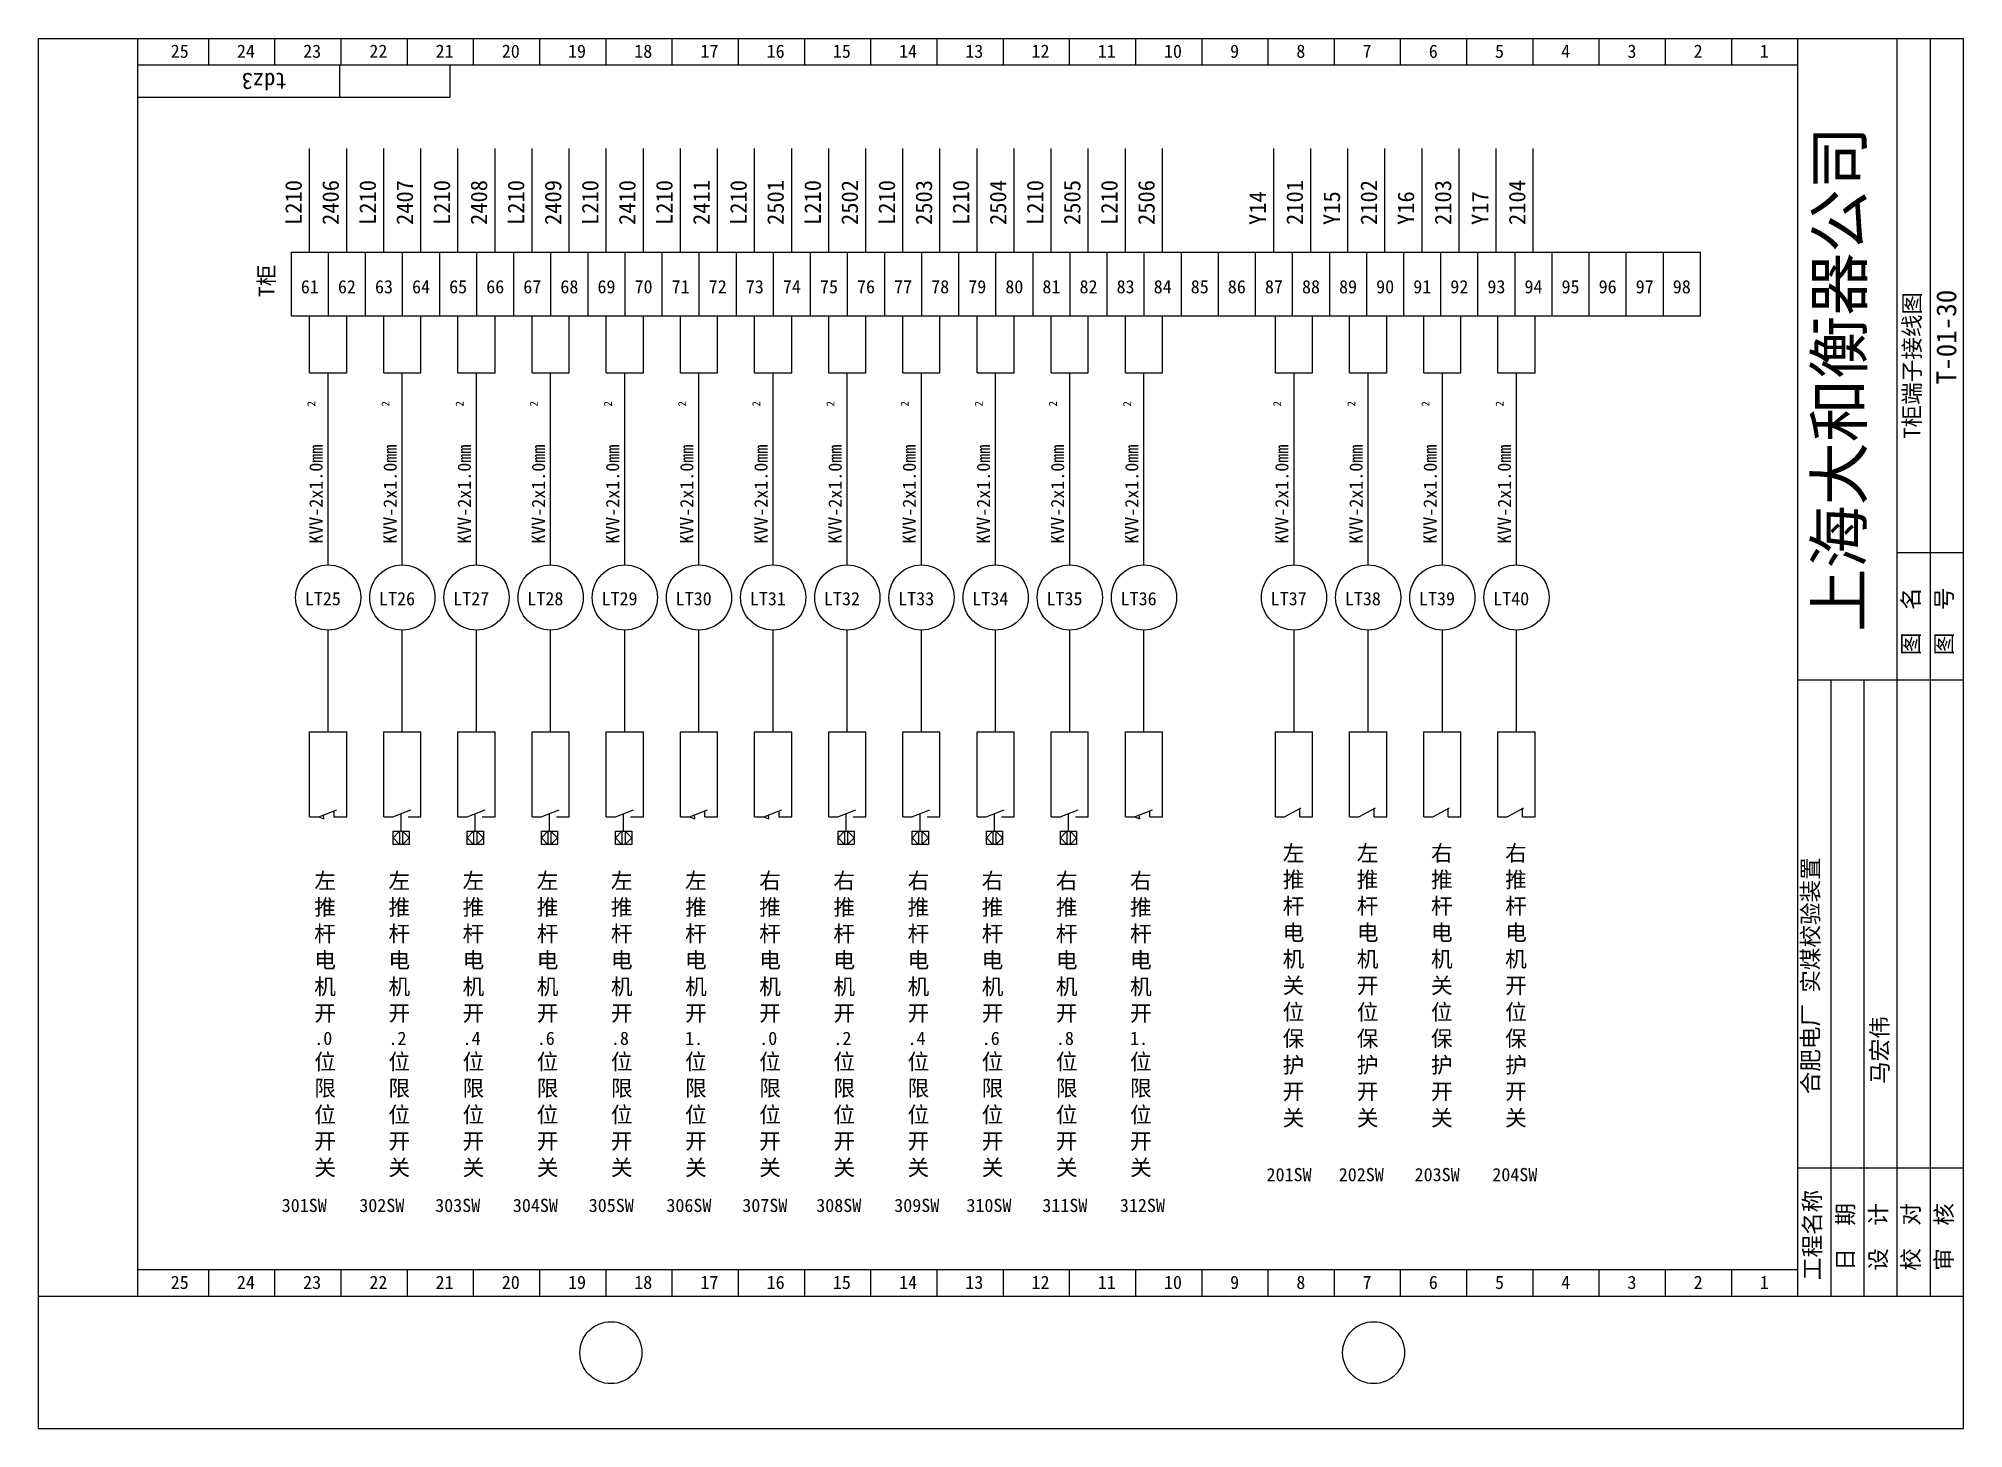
# Model space of a CAD drawing. Extents: x 435 to 726, y -17 to 193.
import ezdxf

# ---------------------------------------------------------------- set-up
doc = ezdxf.new("R2010")
doc.units = 0
doc.header["$LTSCALE"] = 0.5
doc.linetypes.add('DASHED2', pattern=[9.525, 6.35, -3.175])
doc.layers.get('0').update_dxf_attribs({"linetype": 'CONTINUOUS'})

# ---------------------------------------------------------------- blocks, each defined once
blk = doc.blocks.new('A$C1AB2001F')
at = {"insert": (0.75, 4), "char_height": 2.5, "width": 44.7874, "attachment_point": 1}
blk.add_mtext('\\f宋体|b0|i0|c134|p2;合肥电厂 实煤校验装置', dxfattribs=at)
blk = doc.blocks.new('A$C66194C3C')
at = {"ltscale": 0.5, "rotation": 90}
blk.add_blockref('A$C1AB2001F', (4.21, -0.69), dxfattribs=at)
blk = doc.blocks.new('A$C4FB44531')
at = {"ltscale": 0.5}
for p, q in [((0, 0.27), (2.73, 1.35)), ((0, 0.27), (0.78, 0)), ((0.78, 0), (0.72, 0.56)), ((2.31, 0.27), (2.31, 1.19))]:
    blk.add_line(p, q, dxfattribs=at)
blk = doc.blocks.new('A$C330944B9')
at = {"insert": (0.21, 3.58), "char_height": 2.5, "width": 20.5327, "attachment_point": 1}
blk.add_mtext('\\f宋体|b0|i0|c134|p2;马宏伟', dxfattribs=at)
blk = doc.blocks.new('A$C3A72386F')
at = {"linetype": 'DASHED2', "ltscale": 0.5}
blk.add_blockref('A$C330944B9', (0, 0), dxfattribs=at)
blk = doc.blocks.new('A$C378731C5')
at = {"ltscale": 0.5, "rotation": 90}
blk.add_blockref('A$C3A72386F', (3.79, -0.16), dxfattribs=at)
at = {"insert": (5.09, 97.53), "char_height": 2.5, "width": 34.2099, "attachment_point": 1, "rotation": 90}
blk.add_mtext('\\f宋体|b0|i0|c134|p2;T柜端子接线图', dxfattribs=at)

msp = doc.modelspace()

# ---------------------------------------------------------------- linework, layer by layer
for p, q in [((434.94, -16.51), (434.94, 193.49)), ((434.94, 193.49), (725.66, 193.49)), ((449.94, 3.49), (449.94, 193.49)), ((449.94, 193.49), (700.66, 193.49)), ((460.66, 189.49), (460.66, 193.49)), ((470.66, 189.49), (470.66, 193.49)), ((480.66, 189.49), (480.66, 193.49)), ((490.66, 189.49), (490.66, 193.49)), ((500.66, 189.49), (500.66, 193.49)), ((510.66, 189.49), (510.66, 193.49)), ((520.66, 189.49), (520.66, 193.49)), ((530.66, 189.49), (530.66, 193.49)), ((540.66, 189.49), (540.66, 193.49)), ((550.66, 189.49), (550.66, 193.49)), ((560.66, 189.49), (560.66, 193.49)), ((570.66, 189.49), (570.66, 193.49)), ((580.66, 189.49), (580.66, 193.49)), ((590.66, 189.49), (590.66, 193.49)), ((600.66, 189.49), (600.66, 193.49)), ((610.66, 189.49), (610.66, 193.49)), ((620.66, 189.49), (620.66, 193.49)), ((630.66, 189.49), (630.66, 193.49)), ((640.66, 189.49), (640.66, 193.49)), ((650.66, 189.49), (650.66, 193.49)), ((660.66, 189.49), (660.66, 193.49)), ((670.66, 189.49), (670.66, 193.49)), ((680.66, 189.49), (680.66, 193.49)), ((690.66, 189.49), (690.66, 193.49)), ((700.66, 3.49), (700.66, 193.49)), ((715.66, 3.49), (715.66, 193.49)), ((720.66, 3.49), (720.66, 193.49)), ((725.66, -16.51), (725.66, 193.49)), ((449.94, 189.49), (700.66, 189.49)), ((480.4, 189.49), (480.4, 184.61)), ((497.08, 189.49), (497.08, 184.61)), ((449.94, 184.61), (497.08, 184.61)), ((715.66, 115.85), (725.66, 115.85)), ((700.66, 96.6), (725.66, 96.6)), ((705.66, 3.49), (705.66, 96.6)), ((710.66, 3.49), (710.66, 96.6)), ((700.66, 22.87), (725.66, 22.87)), ((449.94, 7.49), (700.66, 7.49)), ((460.66, 3.49), (460.66, 7.49)), ((470.66, 3.49), (470.66, 7.49)), ((480.66, 3.49), (480.66, 7.49)), ((490.66, 3.49), (490.66, 7.49)), ((500.66, 3.49), (500.66, 7.49)), ((510.66, 3.49), (510.66, 7.49)), ((520.66, 3.49), (520.66, 7.49)), ((530.66, 3.49), (530.66, 7.49)), ((540.66, 3.49), (540.66, 7.49)), ((550.66, 3.49), (550.66, 7.49)), ((560.66, 3.49), (560.66, 7.49)), ((570.66, 3.49), (570.66, 7.49)), ((580.66, 3.49), (580.66, 7.49)), ((590.66, 3.49), (590.66, 7.49)), ((600.66, 3.49), (600.66, 7.49)), ((610.66, 3.49), (610.66, 7.49)), ((620.66, 3.49), (620.66, 7.49)), ((630.66, 3.49), (630.66, 7.49)), ((640.66, 3.49), (640.66, 7.49)), ((650.66, 3.49), (650.66, 7.49)), ((660.66, 3.49), (660.66, 7.49)), ((670.66, 3.49), (670.66, 7.49)), ((680.66, 3.49), (680.66, 7.49)), ((690.66, 3.49), (690.66, 7.49)), ((434.94, 3.49), (725.66, 3.49)), ((434.94, -16.51), (725.66, -16.51))]:
    msp.add_line(p, q)
at = {"ltscale": 0.5}
for p, q in [((475.89, 161.26), (475.89, 176.85)), ((481.49, 161.26), (481.49, 176.85)), ((487.09, 161.26), (487.09, 176.85)), ((492.69, 161.26), (492.69, 176.85)), ((498.29, 161.26), (498.29, 176.85)), ((503.89, 161.26), (503.89, 176.85)), ((509.49, 161.26), (509.49, 176.85)), ((515.09, 161.26), (515.09, 176.85)), ((520.69, 161.26), (520.69, 176.85)), ((526.29, 161.26), (526.29, 176.85)), ((531.89, 161.26), (531.89, 176.85)), ((537.49, 161.26), (537.49, 176.85)), ((543.09, 161.26), (543.09, 176.85)), ((548.69, 161.26), (548.69, 176.85)), ((554.29, 161.26), (554.29, 176.85)), ((559.89, 161.26), (559.89, 176.85)), ((565.49, 161.26), (565.49, 176.85)), ((571.09, 161.26), (571.09, 176.85)), ((576.69, 161.26), (576.69, 176.85)), ((582.29, 161.26), (582.29, 176.85)), ((587.89, 161.26), (587.89, 176.85)), ((593.49, 161.26), (593.49, 176.85)), ((599.09, 161.26), (599.09, 176.85)), ((604.69, 161.26), (604.69, 176.85)), ((621.49, 161.26), (621.49, 176.85)), ((627.09, 161.26), (627.09, 176.85)), ((632.69, 161.26), (632.69, 176.85)), ((638.29, 161.26), (638.29, 176.85)), ((643.89, 161.26), (643.89, 176.85)), ((649.49, 161.26), (649.49, 176.85)), ((655.09, 161.26), (655.09, 176.85)), ((660.69, 161.26), (660.69, 176.85)), ((473.14, 161.19), (635.54, 161.19)), ((473.14, 151.61), (473.14, 161.19)), ((478.74, 161.19), (641.14, 161.19)), ((478.74, 151.61), (478.74, 161.19)), ((484.34, 151.61), (484.34, 161.19)), ((489.94, 151.61), (489.94, 161.19)), ((495.54, 151.61), (495.54, 161.19)), ((501.14, 151.61), (501.14, 161.19)), ((506.74, 151.61), (506.74, 161.19)), ((506.74, 161.19), (669.14, 161.19)), ((512.34, 151.61), (512.34, 161.19)), ((512.34, 161.19), (674.74, 161.19)), ((517.94, 151.61), (517.94, 161.19)), ((523.54, 151.61), (523.54, 161.19)), ((529.14, 151.61), (529.14, 161.19)), ((534.74, 151.61), (534.74, 161.19)), ((534.74, 161.19), (685.94, 161.19)), ((540.34, 151.61), (540.34, 161.19)), ((540.34, 161.19), (685.94, 161.19)), ((545.94, 151.61), (545.94, 161.19)), ((551.54, 151.61), (551.54, 161.19)), ((557.14, 151.61), (557.14, 161.19)), ((562.74, 151.61), (562.74, 161.19)), ((568.34, 151.61), (568.34, 161.19)), ((573.94, 151.61), (573.94, 161.19)), ((579.54, 151.61), (579.54, 161.19)), ((585.14, 151.61), (585.14, 161.19)), ((590.74, 151.61), (590.74, 161.19)), ((596.34, 151.61), (596.34, 161.19)), ((601.94, 151.61), (601.94, 161.19)), ((607.54, 151.61), (607.54, 161.19)), ((613.14, 151.61), (613.14, 161.19)), ((618.74, 151.61), (618.74, 161.19)), ((624.34, 151.61), (624.34, 161.19)), ((629.94, 151.61), (629.94, 161.19)), ((635.54, 151.61), (635.54, 161.19)), ((641.14, 151.61), (641.14, 161.19)), ((646.74, 151.61), (646.74, 161.19)), ((652.34, 151.61), (652.34, 161.19)), ((657.94, 151.61), (657.94, 161.19)), ((663.54, 151.61), (663.54, 161.19)), ((669.14, 151.61), (669.14, 161.19)), ((674.74, 151.61), (674.74, 161.19)), ((680.34, 151.61), (680.34, 161.19)), ((685.94, 151.61), (685.94, 161.19)), ((473.14, 151.61), (635.54, 151.61)), ((475.89, 143), (475.89, 151.61)), ((478.74, 151.61), (641.14, 151.61)), ((481.49, 143), (481.49, 151.61)), ((487.09, 143), (487.09, 151.61)), ((492.69, 143), (492.69, 151.61)), ((498.29, 143), (498.29, 151.61)), ((503.89, 143), (503.89, 151.61)), ((506.74, 151.61), (669.14, 151.61)), ((509.49, 143), (509.49, 151.61)), ((512.34, 151.61), (674.74, 151.61)), ((515.09, 143), (515.09, 151.61)), ((520.69, 143), (520.69, 151.61)), ((526.29, 143), (526.29, 151.61)), ((531.89, 143), (531.89, 151.61)), ((534.74, 151.61), (685.94, 151.61)), ((537.49, 143), (537.49, 151.61)), ((540.34, 151.61), (685.94, 151.61)), ((543.09, 143), (543.09, 151.61)), ((548.69, 143), (548.69, 151.61)), ((554.29, 143), (554.29, 151.61)), ((559.89, 143), (559.89, 151.61)), ((565.49, 143), (565.49, 151.61)), ((571.09, 143), (571.09, 151.61)), ((576.69, 143), (576.69, 151.61)), ((582.29, 143), (582.29, 151.61)), ((587.89, 143), (587.89, 151.61)), ((593.49, 143), (593.49, 151.61)), ((599.09, 143), (599.09, 151.61)), ((604.69, 143), (604.69, 151.61)), ((621.76, 143), (621.76, 151.61)), ((627.36, 143), (627.36, 151.61)), ((632.96, 143), (632.96, 151.61)), ((638.56, 143), (638.56, 151.61)), ((644.16, 143), (644.16, 151.61)), ((649.76, 143), (649.76, 151.61)), ((655.36, 143), (655.36, 151.61)), ((660.96, 143), (660.96, 151.61)), ((475.89, 143), (481.49, 143)), ((478.69, 113.96), (478.69, 143)), ((487.09, 143), (492.69, 143)), ((489.89, 113.96), (489.89, 143)), ((498.29, 143), (503.89, 143)), ((501.09, 113.96), (501.09, 143)), ((509.49, 143), (515.09, 143)), ((512.29, 113.96), (512.29, 143)), ((520.69, 143), (526.29, 143)), ((523.49, 113.96), (523.49, 143)), ((531.89, 143), (537.49, 143)), ((534.69, 113.96), (534.69, 143)), ((543.09, 143), (548.69, 143)), ((545.89, 113.96), (545.89, 143)), ((554.29, 143), (559.89, 143)), ((557.09, 113.96), (557.09, 143)), ((565.49, 143), (571.09, 143)), ((568.29, 113.96), (568.29, 143)), ((576.69, 143), (582.29, 143)), ((579.49, 113.96), (579.49, 143)), ((587.89, 143), (593.49, 143)), ((590.69, 113.96), (590.69, 143)), ((599.09, 143), (604.69, 143)), ((601.89, 113.96), (601.89, 143)), ((621.76, 143), (627.36, 143)), ((624.56, 113.96), (624.56, 143)), ((632.96, 143), (638.56, 143)), ((635.76, 113.96), (635.76, 143)), ((644.16, 143), (649.76, 143)), ((646.96, 113.96), (646.96, 143)), ((655.36, 143), (660.96, 143)), ((658.16, 113.96), (658.16, 143)), ((478.69, 88.73), (478.69, 104.11)), ((489.89, 88.73), (489.89, 104.11)), ((501.09, 88.73), (501.09, 104.11)), ((512.29, 88.73), (512.29, 104.11)), ((523.49, 88.73), (523.49, 104.11)), ((534.69, 88.73), (534.69, 104.11)), ((545.89, 88.73), (545.89, 104.11)), ((557.09, 88.73), (557.09, 104.11)), ((568.29, 88.73), (568.29, 104.11)), ((579.49, 88.73), (579.49, 104.11)), ((590.69, 88.73), (590.69, 104.11)), ((601.89, 88.73), (601.89, 104.11)), ((624.56, 88.73), (624.56, 104.11)), ((635.76, 88.73), (635.76, 104.11)), ((646.96, 88.73), (646.96, 104.11)), ((658.16, 88.73), (658.16, 104.11)), ((475.89, 75.88), (475.89, 88.73)), ((475.89, 88.73), (481.49, 88.73)), ((481.49, 75.88), (481.49, 88.73)), ((487.09, 88.73), (492.69, 88.73)), ((487.09, 75.88), (487.09, 88.73)), ((492.69, 75.88), (492.69, 88.73)), ((498.29, 88.73), (503.89, 88.73)), ((498.29, 75.88), (498.29, 88.73)), ((503.89, 75.88), (503.89, 88.73)), ((509.49, 88.73), (515.09, 88.73)), ((509.49, 75.88), (509.49, 88.73)), ((515.09, 75.88), (515.09, 88.73)), ((520.69, 88.73), (526.29, 88.73)), ((520.69, 75.88), (520.69, 88.73)), ((526.29, 75.88), (526.29, 88.73)), ((531.89, 88.73), (537.49, 88.73)), ((531.89, 75.88), (531.89, 88.73)), ((537.49, 75.88), (537.49, 88.73)), ((543.09, 88.73), (548.69, 88.73)), ((543.09, 75.88), (543.09, 88.73)), ((548.69, 75.88), (548.69, 88.73)), ((554.29, 88.73), (559.89, 88.73)), ((554.29, 75.88), (554.29, 88.73)), ((559.89, 75.88), (559.89, 88.73)), ((565.49, 88.73), (571.09, 88.73)), ((565.49, 75.88), (565.49, 88.73)), ((571.09, 75.88), (571.09, 88.73)), ((576.69, 88.73), (582.29, 88.73)), ((576.69, 75.88), (576.69, 88.73)), ((582.29, 75.88), (582.29, 88.73)), ((587.89, 88.73), (593.49, 88.73)), ((587.89, 75.88), (587.89, 88.73)), ((593.49, 75.88), (593.49, 88.73)), ((599.09, 88.73), (604.69, 88.73)), ((599.09, 75.88), (599.09, 88.73)), ((604.69, 75.88), (604.69, 88.73)), ((621.76, 75.88), (621.76, 88.73)), ((621.76, 88.73), (627.36, 88.73)), ((627.36, 75.88), (627.36, 88.73)), ((632.96, 88.73), (638.56, 88.73)), ((632.96, 75.88), (632.96, 88.73)), ((638.56, 75.88), (638.56, 88.73)), ((644.16, 88.73), (649.76, 88.73)), ((644.16, 75.88), (644.16, 88.73)), ((649.76, 75.88), (649.76, 88.73)), ((655.36, 88.73), (660.96, 88.73)), ((655.36, 75.88), (655.36, 88.73)), ((660.96, 75.88), (660.96, 88.73)), ((475.89, 75.88), (477.27, 75.88)), ((479.57, 75.88), (481.49, 75.88)), ((487.09, 75.88), (488.47, 75.88)), ((488.46, 75.88), (491.18, 76.96)), ((489.71, 73.73), (489.71, 76.38)), ((490.77, 75.88), (492.69, 75.88)), ((498.29, 75.88), (499.67, 75.88)), ((499.66, 75.88), (502.38, 76.96)), ((500.91, 73.73), (500.91, 76.38)), ((501.97, 75.88), (503.89, 75.88)), ((509.49, 75.88), (510.87, 75.88)), ((510.86, 75.88), (513.58, 76.96)), ((512.11, 73.73), (512.11, 76.38)), ((513.17, 75.88), (515.09, 75.88)), ((520.69, 75.88), (522.07, 75.88)), ((522.06, 75.88), (524.78, 76.96)), ((523.31, 73.73), (523.31, 76.38)), ((524.37, 75.88), (526.29, 75.88)), ((531.89, 75.88), (533.27, 75.88)), ((535.57, 75.88), (537.49, 75.88)), ((543.09, 75.88), (544.47, 75.88)), ((546.77, 75.88), (548.69, 75.88)), ((554.29, 75.88), (555.67, 75.88)), ((555.66, 75.88), (558.38, 76.96)), ((556.91, 73.73), (556.91, 76.38)), ((557.97, 75.88), (559.89, 75.88)), ((565.49, 75.88), (566.87, 75.88)), ((566.86, 75.88), (569.58, 76.96)), ((568.11, 73.73), (568.11, 76.38)), ((569.17, 75.88), (571.09, 75.88)), ((576.69, 75.88), (578.07, 75.88)), ((578.06, 75.88), (580.78, 76.96)), ((579.31, 73.73), (579.31, 76.38)), ((580.37, 75.88), (582.29, 75.88)), ((587.89, 75.88), (589.27, 75.88)), ((589.26, 75.88), (591.98, 76.96)), ((590.51, 73.73), (590.51, 76.38)), ((591.57, 75.88), (593.49, 75.88)), ((599.09, 75.88), (600.47, 75.88)), ((602.77, 75.88), (604.69, 75.88)), ((621.76, 75.88), (623.13, 75.88)), ((623.13, 75.88), (625.64, 77.26)), ((625.44, 75.88), (625.44, 77.15)), ((625.44, 75.88), (627.36, 75.88)), ((632.96, 75.88), (634.33, 75.88)), ((634.33, 75.88), (636.84, 77.26)), ((636.64, 75.88), (636.64, 77.15)), ((636.64, 75.88), (638.56, 75.88)), ((644.16, 75.88), (645.53, 75.88)), ((645.53, 75.88), (648.04, 77.26)), ((647.84, 75.88), (647.84, 77.15)), ((647.84, 75.88), (649.76, 75.88)), ((655.36, 75.88), (656.73, 75.88)), ((656.73, 75.88), (659.24, 77.26)), ((659.04, 75.88), (659.04, 77.15)), ((659.04, 75.88), (660.96, 75.88)), ((489.45, 73.73), (488.49, 72.73)), ((488.49, 72.73), (489.45, 71.72)), ((489.45, 73.73), (489.45, 71.72)), ((489.93, 73.73), (490.93, 72.73)), ((489.93, 73.73), (489.93, 71.72)), ((490.93, 72.73), (489.93, 71.72)), ((500.65, 73.73), (499.69, 72.73)), ((499.69, 72.73), (500.65, 71.72)), ((500.65, 73.73), (500.65, 71.72)), ((501.13, 73.73), (502.13, 72.73)), ((501.13, 73.73), (501.13, 71.72)), ((502.13, 72.73), (501.13, 71.72)), ((511.85, 73.73), (510.89, 72.73)), ((510.89, 72.73), (511.85, 71.72)), ((511.85, 73.73), (511.85, 71.72)), ((512.33, 73.73), (513.33, 72.73)), ((512.33, 73.73), (512.33, 71.72)), ((513.33, 72.73), (512.33, 71.72)), ((523.05, 73.73), (522.09, 72.73)), ((522.09, 72.73), (523.05, 71.72)), ((523.05, 73.73), (523.05, 71.72)), ((523.53, 73.73), (524.53, 72.73)), ((523.53, 73.73), (523.53, 71.72)), ((524.53, 72.73), (523.53, 71.72)), ((556.65, 73.73), (555.69, 72.73)), ((555.69, 72.73), (556.65, 71.72)), ((556.65, 73.73), (556.65, 71.72)), ((557.13, 73.73), (558.13, 72.73)), ((557.13, 73.73), (557.13, 71.72)), ((558.13, 72.73), (557.13, 71.72)), ((567.85, 73.73), (566.89, 72.73)), ((566.89, 72.73), (567.85, 71.72)), ((567.85, 73.73), (567.85, 71.72)), ((568.33, 73.73), (569.33, 72.73)), ((568.33, 73.73), (568.33, 71.72)), ((569.33, 72.73), (568.33, 71.72)), ((579.05, 73.73), (578.09, 72.73)), ((578.09, 72.73), (579.05, 71.72)), ((579.05, 73.73), (579.05, 71.72)), ((579.53, 73.73), (580.53, 72.73)), ((579.53, 73.73), (579.53, 71.72)), ((580.53, 72.73), (579.53, 71.72)), ((590.25, 73.73), (589.29, 72.73)), ((589.29, 72.73), (590.25, 71.72)), ((590.25, 73.73), (590.25, 71.72)), ((590.73, 73.73), (591.73, 72.73)), ((590.73, 73.73), (590.73, 71.72)), ((591.73, 72.73), (590.73, 71.72))]:
    msp.add_line(p, q, dxfattribs=at)
for points in [[(488.49, 73.73), (490.93, 73.73), (490.93, 71.72), (488.49, 71.72)], [(499.69, 73.73), (502.13, 73.73), (502.13, 71.72), (499.69, 71.72)], [(510.89, 73.73), (513.33, 73.73), (513.33, 71.72), (510.89, 71.72)], [(522.09, 73.73), (524.53, 73.73), (524.53, 71.72), (522.09, 71.72)], [(555.69, 73.73), (558.13, 73.73), (558.13, 71.72), (555.69, 71.72)], [(566.89, 73.73), (569.33, 73.73), (569.33, 71.72), (566.89, 71.72)], [(578.09, 73.73), (580.53, 73.73), (580.53, 71.72), (578.09, 71.72)], [(589.29, 73.73), (591.73, 73.73), (591.73, 71.72), (589.29, 71.72)]]:
    msp.add_lwpolyline(points, close=True)
for centre in [(478.69, 109.04), (489.89, 109.04), (501.09, 109.04), (512.29, 109.04), (523.49, 109.04), (534.69, 109.04), (545.89, 109.04), (557.09, 109.04), (568.29, 109.04), (579.49, 109.04), (590.69, 109.04), (601.89, 109.04), (624.56, 109.04), (635.76, 109.04), (646.96, 109.04), (658.16, 109.04)]:
    msp.add_circle(centre, 4.92, dxfattribs=at)
for centre in [(521.39, -5.05), (636.58, -5.05)]:
    msp.add_circle(centre, 4.68)

# ---------------------------------------------------------------- block references
for name, p in [('A$C378731C5', (711.53, 35.5)), ('A$C4FB44531', (477.27, 75.61)), ('A$C4FB44531', (533.27, 75.61)), ('A$C4FB44531', (544.47, 75.61)), ('A$C4FB44531', (600.47, 75.61)), ('A$C66194C3C', (701.09, 33.93))]:
    msp.add_blockref(name, p, dxfattribs=at)

# ---------------------------------------------------------------- texts
for s, insert, char_height, width, attachment_point in [('25', (454.91, 192.57), 2, 13.8727, 1), ('24', (464.91, 192.57), 2, 13.8727, 1), ('23', (474.91, 192.57), 2, 13.8727, 1), ('22', (484.91, 192.57), 2, 13.8727, 1), ('21', (494.91, 192.57), 2, 13.8727, 1), ('20', (504.91, 192.57), 2, 13.8727, 1), ('19', (514.91, 192.57), 2, 13.8727, 1), ('18', (524.91, 192.57), 2, 13.8727, 1), ('17', (534.91, 192.57), 2, 13.8727, 1), ('16', (544.91, 192.57), 2, 13.8727, 1), ('15', (554.91, 192.57), 2, 13.8727, 1), ('14', (564.91, 192.57), 2, 13.8727, 1), ('13', (574.91, 192.57), 2, 13.8727, 1), ('12', (584.91, 192.57), 2, 13.8727, 1), ('11', (594.91, 192.57), 2, 13.8727, 1), ('10', (604.91, 192.57), 2, 13.8727, 1), ('9', (614.91, 192.57), 2, 13.8727, 1), ('8', (624.91, 192.57), 2, 13.8727, 1), ('7', (634.91, 192.57), 2, 13.8727, 1), ('6', (644.91, 192.57), 2, 13.8727, 1), ('5', (654.91, 192.57), 2, 13.8727, 1), ('4', (664.91, 192.57), 2, 13.8727, 1), ('3', (674.91, 192.57), 2, 13.8727, 1), ('2', (684.91, 192.57), 2, 13.8727, 1), ('1', (694.91, 192.57), 2, 13.8727, 1), ('61', (474.56, 156.99), 2, 11.0982, 1), ('62', (480.16, 156.99), 2, 11.0982, 1), ('63', (485.76, 156.99), 2, 11.0982, 1), ('64', (491.36, 156.99), 2, 11.0982, 1), ('65', (496.96, 156.99), 2, 11.0982, 1), ('66', (502.56, 156.99), 2, 11.0982, 1), ('67', (508.16, 156.99), 2, 11.0982, 1), ('68', (513.76, 156.99), 2, 11.0982, 1), ('69', (519.36, 156.99), 2, 11.0982, 1), ('70', (524.96, 156.99), 2, 11.0982, 1), ('71', (530.56, 156.99), 2, 11.0982, 1), ('72', (536.16, 156.99), 2, 11.0982, 1), ('73', (541.76, 156.99), 2, 11.0982, 1), ('74', (547.36, 156.99), 2, 11.0982, 1), ('75', (552.96, 156.99), 2, 11.0982, 1), ('76', (558.56, 156.99), 2, 11.0982, 1), ('77', (564.16, 156.99), 2, 11.0982, 1), ('78', (569.76, 156.99), 2, 11.0982, 1), ('79', (575.36, 156.99), 2, 11.0982, 1), ('80', (580.96, 156.99), 2, 11.0982, 1), ('81', (586.56, 156.99), 2, 11.0982, 1), ('82', (592.16, 156.99), 2, 11.0982, 1), ('83', (597.76, 156.99), 2, 11.0982, 1), ('84', (603.36, 156.99), 2, 11.0982, 1), ('85', (608.96, 156.99), 2, 11.0982, 1), ('86', (614.56, 156.99), 2, 11.0982, 1), ('87', (620.16, 156.99), 2, 11.0982, 1), ('88', (625.76, 156.99), 2, 11.0982, 1), ('89', (631.36, 156.99), 2, 11.0982, 1), ('90', (636.96, 156.99), 2, 11.0982, 1), ('91', (642.56, 156.99), 2, 11.0982, 1), ('92', (648.16, 156.99), 2, 11.0982, 1), ('93', (653.76, 156.99), 2, 11.0982, 1), ('94', (659.36, 156.99), 2, 11.0982, 1), ('95', (664.96, 156.99), 2, 11.0982, 1), ('96', (670.56, 156.99), 2, 11.0982, 1), ('97', (676.16, 156.99), 2, 11.0982, 1), ('98', (681.76, 156.99), 2, 11.0982, 1), ('LT25', (475.17, 109.86), 2, 11.0982, 1), ('LT26', (486.37, 109.86), 2, 11.0982, 1), ('LT27', (497.57, 109.86), 2, 11.0982, 1), ('LT28', (508.77, 109.86), 2, 11.0982, 1), ('LT29', (519.97, 109.86), 2, 11.0982, 1), ('LT30', (531.17, 109.86), 2, 11.0982, 1), ('LT31', (542.37, 109.86), 2, 11.0982, 1), ('LT32', (553.57, 109.86), 2, 11.0982, 1), ('LT33', (564.77, 109.86), 2, 11.0982, 1), ('LT34', (575.97, 109.86), 2, 11.0982, 1), ('LT35', (587.17, 109.86), 2, 11.0982, 1), ('LT36', (598.37, 109.86), 2, 11.0982, 1), ('LT37', (621.03, 109.86), 2, 11.0982, 1), ('LT38', (632.23, 109.86), 2, 11.0982, 1), ('LT39', (643.43, 109.86), 2, 11.0982, 1), ('LT40', (654.63, 109.86), 2, 11.0982, 1), ('\\f宋体|b0|i0|c134|p2;左推杆电机关\\P位\\P保护开关', (622.84, 71.62), 2.4, 0.3583, 1), ('\\f宋体|b0|i0|c134|p2;左推杆电机开\\P位\\P保护开关', (634.04, 71.62), 2.4, 0.3583, 1), ('\\f宋体|b0|i0|c134|p2;右推杆电机关\\P位\\P保护开关', (645.24, 71.62), 2.4, 0.3583, 1), ('\\f宋体|b0|i0|c134|p2;右推杆电机开\\P位\\P保护开关', (656.44, 71.62), 2.4, 0.3583, 1), ('\\f宋体|b0|i0|c134|p2;左推杆电机开\\P\\f楷体_GB2312|b0|i0|c134|p49;\\H2;.0\\f宋体|b0|i0|c134|p2;\\H2.4;位\\P限位开关', (476.59, 44.45), 2.4, 0.3583, 4), ('\\f宋体|b0|i0|c134|p2;左推杆电机开\\P\\f楷体_GB2312|b0|i0|c134|p49;\\H2;.2\\f宋体|b0|i0|c134|p2;\\H2.4;位\\P限位开关', (487.79, 44.45), 2.4, 0.3583, 4), ('\\f宋体|b0|i0|c134|p2;左推杆电机开\\P\\f楷体_GB2312|b0|i0|c134|p49;\\H2;.4\\f宋体|b0|i0|c134|p2;\\H2.4;位\\P限位开关', (498.99, 44.45), 2.4, 0.3583, 4), ('\\f宋体|b0|i0|c134|p2;左推杆电机开\\P\\f楷体_GB2312|b0|i0|c134|p49;\\H2;.6\\f宋体|b0|i0|c134|p2;\\H2.4;位\\P限位开关', (510.19, 44.45), 2.4, 0.3583, 4), ('\\f宋体|b0|i0|c134|p2;左推杆电机开\\P\\f楷体_GB2312|b0|i0|c134|p49;\\H2;.8\\f宋体|b0|i0|c134|p2;\\H2.4;位\\P限位开关', (521.39, 44.45), 2.4, 0.3583, 4), ('\\f宋体|b0|i0|c134|p2;左推杆电机开\\P\\f楷体_GB2312|b0|i0|c134|p49;\\H2;1.\\f宋体|b0|i0|c134|p2;\\H2.4;位\\P限位开关', (532.59, 44.45), 2.4, 0.3583, 4), ('\\f宋体|b0|i0|c134|p2;右推杆电机开\\P\\f楷体_GB2312|b0|i0|c134|p49;\\H2;.0\\f宋体|b0|i0|c134|p2;\\H2.4;位\\P限位开关', (543.79, 44.45), 2.4, 0.3583, 4), ('\\f宋体|b0|i0|c134|p2;右推杆电机开\\P\\f楷体_GB2312|b0|i0|c134|p49;\\H2;.2\\f宋体|b0|i0|c134|p2;\\H2.4;位\\P限位开关', (554.99, 44.45), 2.4, 0.3583, 4), ('\\f宋体|b0|i0|c134|p2;右推杆电机开\\P\\f楷体_GB2312|b0|i0|c134|p49;\\H2;.4\\f宋体|b0|i0|c134|p2;\\H2.4;位\\P限位开关', (566.19, 44.45), 2.4, 0.3583, 4), ('\\f宋体|b0|i0|c134|p2;右推杆电机开\\P\\f楷体_GB2312|b0|i0|c134|p49;\\H2;.6\\f宋体|b0|i0|c134|p2;\\H2.4;位\\P限位开关', (577.39, 44.45), 2.4, 0.3583, 4), ('\\f宋体|b0|i0|c134|p2;右推杆电机开\\P\\f楷体_GB2312|b0|i0|c134|p49;\\H2;.8\\f宋体|b0|i0|c134|p2;\\H2.4;位\\P限位开关', (588.59, 44.45), 2.4, 0.3583, 4), ('\\f宋体|b0|i0|c134|p2;右推杆电机开\\P\\f楷体_GB2312|b0|i0|c134|p49;\\H2;1.\\f宋体|b0|i0|c134|p2;\\H2.4;位\\P限位开关', (599.79, 44.45), 2.4, 0.3583, 4), ('201SW', (620.41, 22.85), 2, 11.0982, 1), ('202SW', (631.31, 22.85), 2, 11.0982, 1), ('203SW', (642.77, 22.85), 2, 11.0982, 1), ('204SW', (654.5, 22.85), 2, 11.0982, 1), ('301SW', (471.67, 18.2), 2, 11.0982, 1), ('302SW', (483.39, 18.2), 2, 11.0982, 1), ('303SW', (494.85, 18.2), 2, 11.0982, 1), ('304SW', (506.58, 18.2), 2, 11.0982, 1), ('305SW', (518.04, 18.2), 2, 11.0982, 1), ('306SW', (529.77, 18.2), 2, 11.0982, 1), ('307SW', (541.23, 18.2), 2, 11.0982, 1), ('308SW', (552.4, 18.2), 2, 11.0982, 1), ('309SW', (564.18, 18.2), 2, 11.0982, 1), ('310SW', (575.08, 18.2), 2, 11.0982, 1), ('311SW', (586.54, 18.2), 2, 11.0982, 1), ('312SW', (598.26, 18.2), 2, 11.0982, 1), ('25', (454.91, 6.57), 2, 13.8727, 1), ('24', (464.91, 6.57), 2, 13.8727, 1), ('23', (474.91, 6.57), 2, 13.8727, 1), ('22', (484.91, 6.57), 2, 13.8727, 1), ('21', (494.91, 6.57), 2, 13.8727, 1), ('20', (504.91, 6.57), 2, 13.8727, 1), ('19', (514.91, 6.57), 2, 13.8727, 1), ('18', (524.91, 6.57), 2, 13.8727, 1), ('17', (534.91, 6.57), 2, 13.8727, 1), ('16', (544.91, 6.57), 2, 13.8727, 1), ('15', (554.91, 6.57), 2, 13.8727, 1), ('14', (564.91, 6.57), 2, 13.8727, 1), ('13', (574.91, 6.57), 2, 13.8727, 1), ('12', (584.91, 6.57), 2, 13.8727, 1), ('11', (594.91, 6.57), 2, 13.8727, 1), ('10', (604.91, 6.57), 2, 13.8727, 1), ('9', (614.91, 6.57), 2, 13.8727, 1), ('8', (624.91, 6.57), 2, 13.8727, 1), ('7', (634.91, 6.57), 2, 13.8727, 1), ('6', (644.91, 6.57), 2, 13.8727, 1), ('5', (654.91, 6.57), 2, 13.8727, 1), ('4', (664.91, 6.57), 2, 13.8727, 1), ('3', (674.91, 6.57), 2, 13.8727, 1), ('2', (684.91, 6.57), 2, 13.8727, 1), ('1', (694.91, 6.57), 2, 13.8727, 1)]:
    msp.add_mtext(s, dxfattribs=dict(insert=insert, char_height=char_height, width=width, attachment_point=attachment_point))
at = {"ltscale": 0.5, "insert": (472.42, 185.78), "char_height": 2.5, "width": 19.7563, "attachment_point": 1, "rotation": 180}
msp.add_mtext('tdz3', dxfattribs=at)
at = {"attachment_point": 1, "rotation": 90}
for s, insert, char_height, width in [('\\f宋体|b0|i0|c134|p2;上海大和衡器公司', (703.37, 103.86), 7, 127.4816), ('L210', (472.2, 165.31), 2.5, 13.8727), ('2406', (477.8, 165.31), 2.5, 13.8727), ('L210', (483.4, 165.31), 2.5, 13.8727), ('2407', (489, 165.31), 2.5, 13.8727), ('L210', (494.6, 165.31), 2.5, 13.8727), ('2408', (500.2, 165.31), 2.5, 13.8727), ('L210', (505.8, 165.31), 2.5, 13.8727), ('2409', (511.4, 165.31), 2.5, 13.8727), ('L210', (517, 165.31), 2.5, 13.8727), ('2410', (522.6, 165.31), 2.5, 13.8727), ('L210', (528.2, 165.31), 2.5, 13.8727), ('2411', (533.8, 165.31), 2.5, 13.8727), ('L210', (539.4, 165.31), 2.5, 13.8727), ('2501', (545, 165.31), 2.5, 13.8727), ('L210', (550.6, 165.31), 2.5, 13.8727), ('2502', (556.2, 165.31), 2.5, 13.8727), ('L210', (561.8, 165.31), 2.5, 13.8727), ('2503', (567.4, 165.31), 2.5, 13.8727), ('L210', (573, 165.31), 2.5, 13.8727), ('2504', (578.6, 165.31), 2.5, 13.8727), ('L210', (584.2, 165.31), 2.5, 13.8727), ('2505', (589.8, 165.31), 2.5, 13.8727), ('L210', (595.4, 165.31), 2.5, 13.8727), ('2506', (601, 165.31), 2.5, 13.8727), ('2101', (623.4, 165.31), 2.5, 13.8727), ('2102', (634.6, 165.31), 2.5, 13.8727), ('2103', (645.8, 165.31), 2.5, 13.8727), ('2104', (657, 165.31), 2.5, 13.8727), ('Y14', (617.8, 165.31), 2.5, 13.8727), ('Y15', (629, 165.31), 2.5, 13.8727), ('Y16', (640.2, 165.31), 2.5, 13.8727), ('Y17', (651.4, 165.31), 2.5, 13.8727), ('\\f宋体|b0|i0|c134|p2;T柜', (468.17, 154.43), 2.4, 5.7759), ('T-01-30', (721.57, 141.25), 3, 13.8727), ('2', (475.54, 137.89), 1.2, 2.3617), ('2', (486.74, 137.89), 1.2, 2.3617), ('2', (497.94, 137.89), 1.2, 2.3617), ('2', (509.14, 137.89), 1.2, 2.3617), ('2', (520.34, 137.89), 1.2, 2.3617), ('2', (531.54, 137.89), 1.2, 2.3617), ('2', (542.74, 137.89), 1.2, 2.3617), ('2', (553.94, 137.89), 1.2, 2.3617), ('2', (565.14, 137.89), 1.2, 2.3617), ('2', (576.34, 137.89), 1.2, 2.3617), ('2', (587.54, 137.89), 1.2, 2.3617), ('2', (598.74, 137.89), 1.2, 2.3617), ('2', (621.41, 137.89), 1.2, 2.3617), ('2', (632.61, 137.89), 1.2, 2.3617), ('2', (643.81, 137.89), 1.2, 2.3617), ('2', (655.01, 137.89), 1.2, 2.3617), ('KVV-2x1.0mm', (475.84, 117.16), 2, 24.3284), ('KVV-2x1.0mm', (487.04, 117.16), 2, 24.3284), ('KVV-2x1.0mm', (498.24, 117.16), 2, 24.3284), ('KVV-2x1.0mm', (509.44, 117.16), 2, 24.3284), ('KVV-2x1.0mm', (520.64, 117.16), 2, 24.3284), ('KVV-2x1.0mm', (531.84, 117.16), 2, 24.3284), ('KVV-2x1.0mm', (543.04, 117.16), 2, 24.3284), ('KVV-2x1.0mm', (554.24, 117.16), 2, 24.3284), ('KVV-2x1.0mm', (565.44, 117.16), 2, 24.3284), ('KVV-2x1.0mm', (576.64, 117.16), 2, 24.3284), ('KVV-2x1.0mm', (587.84, 117.16), 2, 24.3284), ('KVV-2x1.0mm', (599.04, 117.16), 2, 24.3284), ('KVV-2x1.0mm', (621.71, 117.16), 2, 24.3284), ('KVV-2x1.0mm', (632.91, 117.16), 2, 24.3284), ('KVV-2x1.0mm', (644.11, 117.16), 2, 24.3284), ('KVV-2x1.0mm', (655.31, 117.16), 2, 24.3284), ('\\f宋体|b0|i0|c134|p2;图  名', (716.46, 100.34), 2.5, 20.5327), ('\\f宋体|b0|i0|c134|p2;图  号', (721.46, 100.34), 2.5, 20.5327), ('\\f宋体|b0|i0|c134|p2;工程名称', (701.56, 5.92), 2.5, 20.5327), ('\\f宋体|b0|i0|c134|p2;日  期', (706.56, 7.33), 2.5, 20.5327), ('\\f宋体|b0|i0|c134|p2;设  计', (711.53, 7.33), 2.5, 20.5327), ('\\f宋体|b0|i0|c134|p2;校  对', (716.46, 7.33), 2.5, 20.5327), ('\\f宋体|b0|i0|c134|p2;审  核', (721.46, 7.33), 2.5, 20.5327)]:
    msp.add_mtext(s, dxfattribs=dict(at, insert=insert, char_height=char_height, width=width))

doc.saveas('drawing.dxf')
